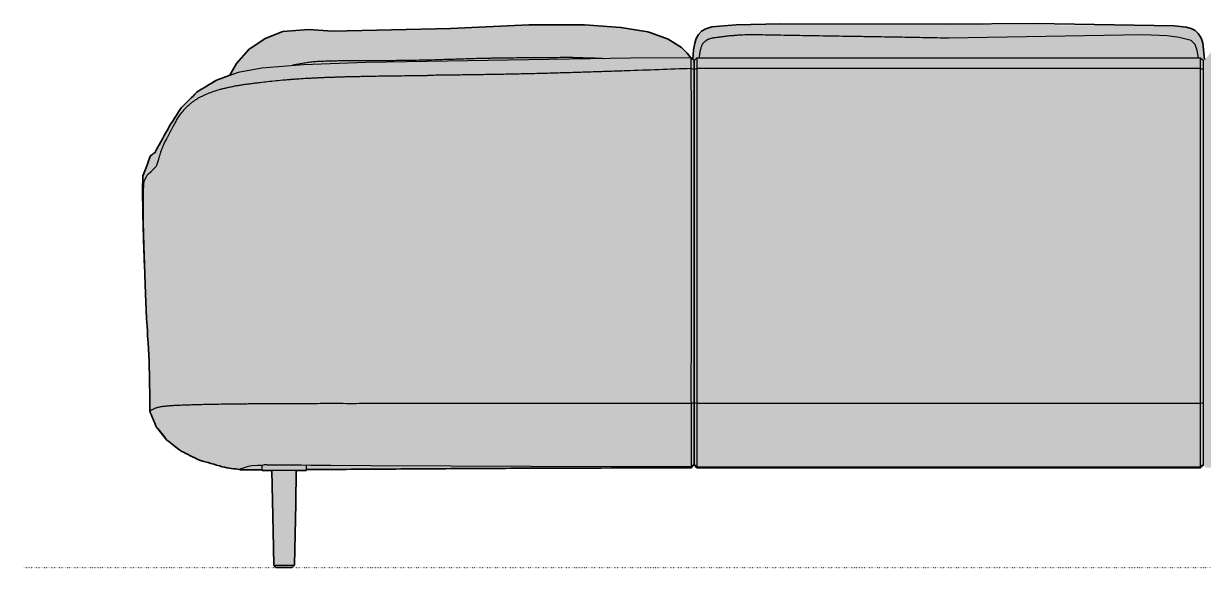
# Model space of a CAD drawing. Header units: millimetres. Extents: x 0 to 5386, y -1444 to 780.
# Drawn here: x 0 to 1692, y -1408 to -629 of the extents above; entities that cross this region are included whole.
import ezdxf

# ---------------------------------------------------------------- set-up
doc = ezdxf.new("R2010")
doc.units = ezdxf.units.MM
doc.linetypes.add('Dots', pattern=[1, 0, -1])
doc.layers.add('Blocks', color=7, linetype='Continuous')
doc.layers.add('Blocks$Fill', color=7, linetype='Continuous', true_color=0xffffff)
for name, color, linetype, lineweight, true_color in [('Blocks$Inner', 7, 'Continuous', 25, 0x007f00), ('Blocks$Outline', 7, 'Continuous', 35, 0xff3f3f), ('Groud', 7, 'Dots', 25, 0x243775)]:
    doc.layers.add(name, color=color, linetype=linetype, lineweight=lineweight, true_color=true_color)

# ---------------------------------------------------------------- blocks, each defined once
blk = doc.blocks.new('Lune Sofa Back')
at = {"layer": 'Blocks$Fill', "extrusion": (0, 0, -1)}
blk.add_hatch(color=256, dxfattribs=at).paths.add_polyline_path([(295.6, 705.1), (282, 700.9), (254.3, 685.5), (232.1, 666.2), (216.7, 645.3), (200, 616.1), (188.9, 595.6), (184.2, 591.7), (172, 570.4), (171.1, 566.4), (170.9, 556.1), (170.7, 529.4), (171.8, 477), (173.1, 449.2), (177.1, 346.1), (179.3, 316.1), (180.9, 266.8), (181.1, 224.3), (181, 224.3), (181, 224.3), (181, 224.3), (181, 224.3), (181, 224.3), (181, 224.3), (181, 224.3), (180.9, 224.3), (180.9, 224.3), (180.9, 224.2), (180.9, 224.2), (180.9, 224.2), (180.9, 224.2), (180.9, 224.2), (180.9, 224.2), (180.9, 224.2), (180.9, 224.2), (180.9, 224.2), (180.9, 224.2), (180.9, 224.2), (180.9, 224.2), (180.9, 224.2), (180.9, 224.2), (180.9, 224.2), (180.9, 224.2), (180.9, 224.2), (180.9, 224.2), (180.9, 224.2), (180.9, 224.2), (180.9, 224.2), (180.9, 224.2), (180.9, 224.2), (180.9, 224.2), (180.9, 224.2), (180.9, 224.2), (180.9, 224.2), (180.9, 224.2), (180.9, 224.1), (180.9, 224.1), (180.9, 224.1), (180.9, 224.1), (180.9, 224.1), (180.9, 224.1), (180.9, 224.1), (180.9, 224.1), (180.9, 224.1), (180.9, 224.1), (180.9, 224.1), (180.9, 224.1), (180.9, 224.1), (180.9, 224.1), (180.9, 224.1), (180.9, 224.1), (180.9, 224.1), (180.9, 224.1), (180.9, 224.1), (180.9, 224.1), (180.9, 224.1), (180.9, 224.1), (180.9, 224.1), (180.9, 224.1), (180.9, 224.1), (180.9, 224.1), (180.9, 224.1), (180.9, 224.1), (180.9, 224.1), (180.9, 224.1), (180.9, 224.1), (180.9, 224.1), (180.9, 224.1), (180.9, 224.1), (180.9, 224.1), (180.9, 224.1), (180.9, 224.1), (180.9, 224.1), (180.9, 224), (180.9, 224), (180.9, 224), (180.9, 224), (180.9, 224), (180.9, 224), (180.9, 224), (180.9, 224), (180.9, 224), (181, 224), (181, 224), (181, 224), (181.4, 222.4), (191.2, 200.3), (208, 180.1), (233.3, 162.4), (268.2, 148.4), (288.4, 143.5), (299.3, 141.6), (309.4, 140.3), (311.1, 140.1), (315.8, 139.8), (324.5, 139.7), (342, 139.7), (342, 139), (356.1, 139), (358.9, 3.1), (361.9, 0), (361.9, 0), (384.5, 0), (384.5, 0), (384.5, 0), (384.5, 0), (384.5, 0), (385.3, 0), (385.3, 0), (385.3, 0), (385.3, 0), (388.3, 3.1), (391.1, 139), (405.2, 139), (405.2, 140.2), (957.6, 142.9), (957.6, 142.9), (961.1, 146.4), (962.1, 146.4), (965.6, 142.9), (1688, 142.9), (1691.5, 146.4), (1692.4, 146.4), (1695.9, 142.9), (1925.8, 142.2), (2248.3, 140.2), (2248.3, 139), (2262.4, 139), (2265.2, 3.1), (2268.2, 0), (2290.8, 0), (2291.5, 0), (2291.6, 0), (2291.6, 0), (2291.6, 0), (2291.6, 0), (2291.6, 0), (2291.6, 0), (2291.6, 0), (2291.6, 0), (2294.6, 3.1), (2297.4, 139), (2311.5, 139), (2311.5, 139.7), (2337.8, 139.8), (2342.5, 140.1), (2343.9, 140.4), (2355.4, 141.8), (2368.5, 144.2), (2401.2, 153.7), (2427.6, 166.6), (2447.9, 182.4), (2462.9, 201.3), (2472.5, 224), (2472.6, 224), (2472.6, 224), (2472.6, 224), (2472.6, 224), (2472.6, 224), (2472.6, 224), (2472.6, 224), (2472.6, 224), (2472.6, 224), (2472.6, 224), (2472.6, 224), (2472.6, 224), (2472.6, 224), (2472.7, 224.1), (2472.7, 224.1), (2472.7, 224.1), (2472.7, 224.1), (2472.7, 224.1), (2472.7, 224.1), (2472.7, 224.1), (2472.7, 224.1), (2472.7, 224.1), (2472.7, 224.1), (2472.7, 224.1), (2472.7, 224.1), (2472.7, 224.1), (2472.7, 224.1), (2472.7, 224.1), (2472.7, 224.1), (2472.7, 224.1), (2472.7, 224.1), (2472.7, 224.1), (2472.7, 224.1), (2472.7, 224.1), (2472.7, 224.1), (2472.7, 224.1), (2472.7, 224.1), (2472.7, 224.1), (2472.7, 224.1), (2472.7, 224.1), (2472.7, 224.1), (2472.7, 224.1), (2472.7, 224.1), (2472.7, 224.1), (2472.7, 224.1), (2472.7, 224.1), (2472.7, 224.1), (2472.7, 224.1), (2472.7, 224.1), (2472.7, 224.1), (2472.7, 224.2), (2472.7, 224.2), (2472.7, 224.2), (2472.7, 224.2), (2472.7, 224.2), (2472.7, 224.2), (2472.7, 224.2), (2472.7, 224.2), (2472.7, 224.2), (2472.7, 224.2), (2472.7, 224.2), (2472.7, 224.2), (2472.7, 224.2), (2472.7, 224.2), (2472.7, 224.2), (2472.7, 224.2), (2472.7, 224.2), (2472.7, 224.2), (2472.7, 224.2), (2472.7, 224.2), (2472.7, 224.2), (2472.6, 224.2), (2472.6, 224.2), (2472.6, 224.2), (2472.6, 224.2), (2472.6, 224.2), (2472.6, 224.2), (2472.6, 224.2), (2472.6, 224.3), (2472.6, 224.3), (2472.6, 224.3), (2472.6, 224.3), (2472.6, 224.3), (2472.5, 224.3), (2472.5, 224.3), (2472.5, 224.3), (2472.5, 224.3), (2472.4, 243), (2473.3, 295.2), (2474.7, 322.5), (2477.1, 357), (2479.8, 425.2), (2482.8, 530.1), (2482.9, 543.4), (2482.6, 555.4), (2482.5, 561.3), (2471.4, 590.1), (2465, 595), (2464.1, 596.7), (2443.1, 634.8), (2427.4, 659), (2404.9, 681.4), (2378, 697.9), (2357.5, 705.5), (2348.2, 722.4), (2330.4, 742.4), (2306.9, 758.4), (2281.5, 768.1), (2244.3, 771.3), (2210.4, 768.6), (2041.4, 772.5), (1928.9, 777.9), (1848.9, 777.7), (1796.9, 774.2), (1758.3, 767.6), (1754.2, 766.5), (1729.2, 757.5), (1710, 745.3), (1701.8, 737.4), (1696.5, 730.5), (1695.9, 730.5), (1693.6, 728.1), (1692.6, 742.2), (1691.1, 751.5), (1688.9, 758.4), (1685.8, 764), (1681.4, 768.6), (1675.3, 772.2), (1666.7, 774.8), (1655.6, 776), (1631.8, 778), (1568, 779.1), (1003.5, 776.6), (986.2, 774.7), (979.2, 772.6), (973.5, 769.6), (968.9, 765.4), (965.2, 759.7), (963.8, 756.1), (962.5, 751.6), (959.9, 728.2), (957.6, 730.5), (957.2, 730.5), (950.8, 738.4), (942.5, 746.2), (932.5, 753.2), (895.2, 767.6), (869.8, 772.5), (589.9, 770.9), (516.3, 766.8), (438, 769.1), (404.6, 771.5), (377.4, 769.3), (350.2, 760.2), (327.5, 746), (308.1, 726.2)], flags=0)
at = {"layer": 'Blocks$Inner'}
for p, q in [((-973.3, 749.5), (-979.2, 755.5)), ((-970.4, 740.9), (-973.3, 749.5)), ((-1692.4, 727), (-1695.9, 730.5)), ((-968.7, 730.5), (-970.4, 740.9))]:
    blk.add_line(p, q, dxfattribs=at)
for points in [[(-959.9, 728.2), (-962.5, 751.6), (-963.8, 756.1), (-965.2, 759.7), (-968.9, 765.4), (-973.5, 769.6), (-979.2, 772.6), (-986.2, 774.7), (-1003.5, 776.6), (-1203.8, 779.5), (-1326.7, 779), (-1568, 779.1), (-1631.8, 778), (-1655.6, 776), (-1666.7, 774.8), (-1675.3, 772.2), (-1681.4, 768.6), (-1685.8, 764), (-1688.9, 758.4), (-1691.1, 751.5), (-1692.6, 742.2), (-1693.6, 728.1)], [(-1696.5, 730.5), (-1701.8, 737.4), (-1710, 745.3), (-1729.2, 757.5), (-1754.2, 766.5), (-1758.3, 767.6), (-1796.9, 774.2), (-1848.9, 777.7), (-1928.9, 777.9), (-2041.4, 772.5), (-2210.4, 768.6), (-2244.3, 771.3), (-2281.5, 768.1), (-2306.9, 758.4), (-2330.4, 742.4), (-2348.2, 722.4), (-2357.5, 705.5)], [(-979.2, 755.5), (-996.2, 759.7), (-1013.5, 761.9), (-1048.2, 763.3), (-1187.5, 761.1), (-1326.8, 758.6)], [(-1695.9, 730.5), (-1782.8, 729.8), (-2162.9, 724), (-2252.1, 720.7), (-2311.8, 715.7), (-2346, 709.7), (-2378, 697.9), (-2404.9, 681.4), (-2427.4, 659), (-2443.1, 634.8), (-2461.4, 601.8), (-2464.1, 596.7), (-2465, 595), (-2471.4, 590.1), (-2482.5, 561.3), (-2482.6, 555.4), (-2482.9, 543.4), (-2482.8, 530.1), (-2482.6, 515.2), (-2482.2, 495.6), (-2481.3, 461.2), (-2479.6, 420.9)], [(-1691.5, 727), (-1688, 730.5), (-965.6, 730.5), (-962.1, 727), (-962.1, 713.7)], [(-1692.4, 713.7), (-1694.2, 714.4), (-1696, 715.2)], [(-962.1, 713.7), (-963.8, 714.4), (-965.6, 715.2), (-1688, 715.2), (-1689.7, 714.4), (-1691.5, 713.7)], [(-2472.4, 243), (-2473.3, 295.2), (-2474.7, 322.5), (-2475.1, 326.2), (-2475.6, 333.1), (-2476, 339.3), (-2476.4, 345.3), (-2477.1, 357), (-2477.7, 368.7), (-2478.7, 392.4), (-2479.6, 419.8), (-2480.3, 443.6), (-2480.5, 450.2)], [(-2343.9, 140.4), (-2355.4, 141.8), (-2368.5, 144.2), (-2401.2, 153.7), (-2427.6, 166.6), (-2447.9, 182.4), (-2462.9, 201.3), (-2472.5, 224)], [(-962.1, 235.7), (-963.8, 235.3), (-965.6, 234.9), (-1688, 234.9), (-1689.7, 235.3), (-1691.5, 235.7)], [(-2312.1, 146.3), (-2318.2, 146.1), (-2326.4, 145.4), (-2331.5, 144.6), (-2337, 143), (-2341.8, 141.2), (-2343.9, 140.4), (-2342.5, 140.1), (-2337.8, 139.8), (-2329, 139.7), (-2315.3, 139.7), (-2311.5, 139.7)], [(-2248.3, 146.4), (-2248.3, 139), (-2311.5, 139), (-2311.5, 146.7), (-2311.4, 146.8), (-2308.8, 146.9)], [(-2280.2, 146.6), (-2289.6, 146.6), (-2298.2, 146.6)], [(-2297.4, 139), (-2295.5, 51.8), (-2294.6, 3.1)], [(-1695.9, 144.2), (-1925.9, 144.7), (-2155.6, 145.7), (-2213.1, 146.1), (-2241.7, 146.3), (-2255.6, 146.4), (-2268.8, 146.5), (-2280.2, 146.6)], [(-2268.2, 0), (-2265.2, 3.1), (-2263.2, 91.6), (-2262.4, 139)], [(-1695.9, 142.9), (-1925.8, 142.2), (-2040.7, 141.6), (-2098.1, 141.2), (-2155.4, 140.8), (-2212.2, 140.4), (-2248.3, 140.2)], [(-1692.4, 146.4), (-1691.5, 146.4)], [(-1688, 142.9), (-1691.5, 146.4), (-1691.5, 147.7), (-1689.7, 146), (-1688, 144.2), (-965.6, 144.2), (-963.8, 146), (-962.1, 147.7), (-962.1, 146.4), (-965.6, 142.9)], [(-1688, 144.2), (-1688, 142.9), (-965.6, 142.9), (-965.6, 144.2)], [(-961.1, 146.4), (-962.1, 146.4)], [(-2291.6, 0), (-2294.6, 3.1), (-2293.9, 3.1), (-2291.5, 3.1), (-2287.6, 3.1), (-2282.9, 3.1), (-2277.8, 3.1), (-2272.9, 3.1), (-2268.9, 3.1), (-2266.2, 3.1), (-2265.2, 3.1)]]:
    blk.add_lwpolyline(points, dxfattribs=at)
for points, knots in [([(-1326.8, 758.6), (-1337.9, 758.9), (-1360.1, 759.3), (-1388.1, 759.8), (-1410.5, 760.2), (-1427.4, 760.5), (-1441.6, 760.7), (-1452.9, 760.9), (-1461.4, 761), (-1470, 761.1), (-1482.1, 761.3), (-1497.8, 761.6), (-1517.2, 761.9), (-1536.4, 762.3), (-1554.8, 762.6), (-1571.8, 762.9), (-1587, 763.2), (-1599.6, 763.3), (-1609.2, 763.3), (-1619, 763.3), (-1625.2, 763.1), (-1629.4, 762.8), (-1632.1, 762.6), (-1634.3, 762.4), (-1636.3, 762.2), (-1638, 762.1), (-1639.8, 762), (-1641.9, 761.8), (-1644.3, 761.6), (-1646.7, 761.3), (-1648.9, 761), (-1650.8, 760.7), (-1652.6, 760.4), (-1654.2, 760.1), (-1655.9, 759.9), (-1657.5, 759.7), (-1659.3, 759.5), (-1661.1, 759.4), (-1662.7, 759.2), (-1663.8, 759.1), (-1664.4, 758.9), (-1665.1, 758.8), (-1666, 758.6), (-1667.5, 758.3), (-1669.2, 757.8), (-1670.9, 757.2), (-1672.1, 756.7), (-1673.1, 756.2), (-1674, 755.7), (-1675.1, 754.9), (-1676.6, 753.8), (-1677.8, 752.7), (-1678.8, 751.7), (-1679.4, 750.9), (-1679.9, 750.1), (-1680.6, 749.2), (-1681.2, 747.9), (-1681.8, 746.4), (-1682.2, 744.9), (-1682.5, 743.7), (-1682.9, 742.3), (-1683.3, 740.4), (-1683.8, 737.9), (-1684.3, 734.8), (-1684.6, 732.3), (-1684.7, 731.2), (-1684.7, 730.8), (-1684.7, 730.7), (-1684.7, 730.6), (-1684.7, 730.5)], [348.2828533, 348.2828533, 348.2828533, 348.2828533, 348.291474, 348.3000947, 348.304405, 348.3087154, 348.3130257, 348.3151809, 348.3173361, 348.3194912, 348.3216464, 348.3259568, 348.3302671, 348.3345774, 348.3388878, 348.3431981, 348.3475085, 348.3518188, 348.3561292, 348.3604395, 348.3690602, 348.3733706, 348.3776809, 348.3819912, 348.3841464, 348.3863016, 348.3884568, 348.3906119, 348.3949223, 348.3992326, 348.403543, 348.4078533, 348.4121637, 348.416474, 348.4207843, 348.4250947, 348.429405, 348.4380257, 348.4466464, 348.4509568, 348.4531119, 348.4552671, 348.4595774, 348.4638878, 348.4725085, 348.4811292, 348.4854395, 348.4897499, 348.4940602, 348.4983706, 348.5069912, 348.5156119, 348.5199223, 348.5242326, 348.528543, 348.5328533, 348.541474, 348.5500947, 348.554405, 348.5587154, 348.5630257, 348.5673361, 348.5759568, 348.5845774, 348.5888878, 348.5908379, 348.5908379, 348.5908379, 348.591402, 348.591402, 348.591402, 348.591402]), ([(-1821.7, 729.3), (-1823, 729.3), (-1825.5, 729.5), (-1829.6, 729.7), (-1835.4, 729.9), (-1841.4, 730), (-1847.3, 730.2), (-1851.6, 730.3), (-1855, 730.4), (-1857.6, 730.4), (-1859.5, 730.5), (-1861.2, 730.5), (-1863, 730.6), (-1864.6, 730.7), (-1866, 730.8), (-1868, 730.9), (-1871.7, 730.9), (-1882.1, 730.8), (-1902.6, 730.6), (-1924.6, 730.4), (-1943.2, 730.3), (-1957.3, 730.2), (-1968.5, 730), (-1977.1, 729.9), (-1983.1, 729.8), (-1989, 729.7), (-1997, 729.5), (-2007, 729.3), (-2018.9, 728.9), (-2034.6, 728.4), (-2053.4, 727.8), (-2073.6, 727.2), (-2090.7, 726.9), (-2105.5, 726.6), (-2119, 726.5), (-2132.2, 726.3), (-2145.8, 726.3), (-2158.8, 726.2), (-2168.9, 726.2), (-2176.2, 726.2), (-2181.2, 726.2), (-2185.7, 726.1), (-2190.9, 726.1), (-2196.4, 726.1), (-2201.4, 726), (-2205.7, 725.9), (-2209.2, 725.8), (-2213, 725.7), (-2218.1, 725.6), (-2224.7, 725.4), (-2231.2, 725.1), (-2236.4, 724.8), (-2240.1, 724.4), (-2243.8, 723.9), (-2249, 723.2), (-2255.4, 722.1), (-2261.9, 720.9), (-2265.6, 720.1), (-2267, 719.8), (-2268, 719.6), (-2268.9, 719.4), (-2269.7, 719.2)], [0.1448162, 0.1448162, 0.1448162, 0.1448162, 0.1538462, 0.1634615, 0.1730769, 0.1923077, 0.2019231, 0.2115385, 0.2211538, 0.2259615, 0.2307692, 0.2355769, 0.2403846, 0.25, 0.2596154, 0.2692308, 0.2884615, 0.3076923, 0.3269231, 0.3461538, 0.3557692, 0.3653846, 0.375, 0.3798077, 0.3846154, 0.3894231, 0.3942308, 0.4038462, 0.4134615, 0.4230769, 0.4423077, 0.4615385, 0.4807692, 0.5, 0.5192308, 0.5384615, 0.5576923, 0.5769231, 0.5961538, 0.6057692, 0.6153846, 0.625, 0.6346154, 0.6538462, 0.6730769, 0.6826923, 0.6923077, 0.7019231, 0.7115385, 0.7307692, 0.75, 0.7596154, 0.7692308, 0.7788462, 0.7884615, 0.8076923, 0.8269231, 0.841109, 0.841109, 0.841109, 0.8509502, 0.8509502, 0.8509502, 0.8509502]), ([(-1696, 728.5), (-1696, 729.3), (-1696, 730.2), (-1695.9, 730.5), (-1695.9, 730.5)], [0.3333333, 0.3333333, 0.3333333, 0.3333333, 0.4444444, 0.5181508, 0.5181508, 0.5181508, 0.5181508]), ([(-1688, 730.5), (-1688, 730.5), (-1688, 730.2), (-1688, 728.7), (-1688, 725.6), (-1688, 721.1), (-1688, 717.2), (-1688, 715.2)], [0.4818756, 0.4818756, 0.4818756, 0.4818756, 0.5555556, 0.6666667, 0.7777778, 0.8888889, 1, 1, 1, 1]), ([(-965.6, 715.2), (-965.6, 717.2), (-965.6, 721.1), (-965.6, 725.6), (-965.6, 728.7), (-965.6, 730.2), (-965.6, 730.5), (-965.6, 730.5)], [729.3643485, 729.3643485, 729.3643485, 729.3643485, 729.4754596, 729.5865707, 729.6976819, 729.808793, 729.8824729, 729.8824729, 729.8824729, 729.8824729]), ([(-1696, 715.2), (-1711.5, 714.6), (-1742.6, 713.4), (-1781.7, 712.1), (-1813, 711), (-1836.6, 710.3), (-1856.2, 709.6), (-1872, 709.1), (-1883.8, 708.8), (-1895.7, 708.4), (-1912.2, 708), (-1933.3, 707.5), (-1959.1, 706.9), (-1984.7, 706.5), (-2009.7, 706.1), (-2033.4, 705.8), (-2051.7, 705.6), (-2065.1, 705.4), (-2071.4, 705.3), (-2074.5, 705.3)], [2, 2, 2, 2, 2.00806452, 2.01612903, 2.02016129, 2.02419355, 2.02822581, 2.03024194, 2.03225806, 2.03427419, 2.03629032, 2.04032258, 2.04435484, 2.0483871, 2.05241935, 2.05645161, 2.06048387, 2.0625, 2.06451443, 2.06451443, 2.06451443, 2.06451443]), ([(-1692.4, 726.8), (-1692.4, 727.1), (-1692.4, 727), (-1692.4, 726), (-1692.4, 725.2), (-1692.4, 724.5), (-1692.4, 723.6), (-1692.4, 722.4), (-1692.4, 720.6), (-1692.4, 717.9), (-1692.4, 715.5), (-1692.4, 713.7)], [0.4285714, 0.4285714, 0.4285714, 0.4285714, 0.5714286, 0.625, 0.6785714, 0.7053571, 0.7321429, 0.7857143, 0.8392857, 0.8928571, 1, 1, 1, 1]), ([(-1692.4, 713.7), (-1692.4, 698.7), (-1692.4, 675.9), (-1692.4, 644.6), (-1692.4, 624.8), (-1692.4, 608.9), (-1692.4, 596.9), (-1692.4, 584.8), (-1692.4, 572.8), (-1692.4, 560.7), (-1692.4, 544.6), (-1692.4, 524.5), (-1692.4, 500.3), (-1692.4, 468), (-1692.4, 435.7), (-1692.4, 403.4), (-1692.4, 379.3), (-1692.4, 359.2), (-1692.4, 343.2), (-1692.4, 331.2), (-1692.4, 319.2), (-1692.4, 303.3), (-1692.4, 283.4), (-1692.4, 259.5), (-1692.4, 243.6), (-1692.4, 235.7)], [1, 1, 1, 1, 1.1, 1.15, 1.2, 1.225, 1.25, 1.275, 1.3, 1.325, 1.35, 1.4, 1.45, 1.5, 1.6, 1.65, 1.7, 1.75, 1.775, 1.8, 1.825, 1.85, 1.9, 1.95, 1.9999999, 1.9999999, 1.9999999, 1.9999999]), ([(-1691.5, 713.7), (-1691.5, 714.7), (-1691.5, 716.6), (-1691.5, 718.7), (-1691.5, 720.3), (-1691.5, 721.7), (-1691.5, 723), (-1691.5, 724.1), (-1691.5, 724.8), (-1691.5, 725.4), (-1691.5, 726.4), (-1691.5, 727), (-1691.5, 727), (-1691.5, 726.9), (-1691.5, 726.9), (-1691.5, 726.8)], [664.225903, 664.225903, 664.225903, 664.225903, 667.473334, 670.875139, 672.579089, 674.28304, 677.690942, 679.437429, 681.183915, 682.930402, 684.676889, 691.663956, 693.406981, 695.150006, 695.546538, 695.546538, 695.546538, 695.546538]), ([(-1691.5, 235.7), (-1691.5, 237.7), (-1691.5, 243.6), (-1691.5, 254.6), (-1691.5, 269.9), (-1691.5, 286.6), (-1691.5, 307.7), (-1691.5, 332), (-1691.5, 360.5), (-1691.5, 389.1), (-1691.5, 417.8), (-1691.5, 446.6), (-1691.5, 474.2), (-1691.5, 501.7), (-1691.5, 522), (-1691.5, 536.2), (-1691.5, 544.3), (-1691.5, 553.5), (-1691.5, 568.3), (-1691.5, 587.6), (-1691.5, 607.1), (-1691.5, 622.3), (-1691.5, 633.5), (-1691.5, 648.6), (-1691.5, 663.6), (-1691.5, 678.3), (-1691.5, 693.9), (-1691.5, 705.6), (-1691.5, 713.7)], [179.671986, 179.671986, 179.671986, 179.671986, 185.868741, 197.784802, 213.054624, 232.505225, 248.592338, 277.395025, 306.162632, 334.903514, 363.670979, 392.446702, 421.105553, 446.555514, 474.97672, 482.081131, 489.185542, 499.514654, 509.843766, 533.721961, 557.600155, 568.860072, 580.119988, 591.784576, 615.117939, 626.579702, 638.041465, 664.225903, 664.225903, 664.225903, 664.225903]), ([(-1688, 715.2), (-1688, 708.3), (-1688, 694.5), (-1688, 673.5), (-1688, 652.2), (-1688, 623.4), (-1688, 586.8), (-1688, 542.8), (-1688, 498.6), (-1688, 454.3), (-1688, 410.1), (-1688, 365.9), (-1688, 322), (-1688, 278.5), (-1688, 249.4), (-1688, 234.9)], [1, 1, 1, 1, 1.045455, 1.090909, 1.136364, 1.181818, 1.272727, 1.363636, 1.454545, 1.545455, 1.636364, 1.727273, 1.818182, 1.909091, 2, 2, 2, 2]), ([(-965.6, 234.9), (-965.6, 249.4), (-965.6, 278.5), (-965.6, 322), (-965.6, 365.9), (-965.6, 410.1), (-965.6, 454.3), (-965.6, 498.6), (-965.6, 542.8), (-965.6, 586.8), (-965.6, 623.4), (-965.6, 652.2), (-965.6, 673.5), (-965.6, 694.5), (-965.6, 708.3), (-965.6, 715.2)], [728.364349, 728.364349, 728.364349, 728.364349, 728.455258, 728.546167, 728.637076, 728.727985, 728.818894, 728.909803, 729.000712, 729.091621, 729.18253, 729.227985, 729.273439, 729.318894, 729.364349, 729.364349, 729.364349, 729.364349]), ([(-962.1, 713.7), (-962.1, 705.6), (-962.1, 693.9), (-962.1, 678.3), (-962.1, 663.6), (-962.1, 648.6), (-962.1, 633.5), (-962.1, 622.3), (-962.1, 607.1), (-962.1, 587.6), (-962.1, 568.3), (-962.1, 553.5), (-962.1, 544.3), (-962.1, 536.2), (-962.1, 522), (-962.1, 501.7), (-962.1, 474.2), (-962.1, 446.6), (-962.1, 417.8), (-962.1, 389.1), (-962.1, 360.5), (-962.1, 332), (-962.1, 307.7), (-962.1, 286.6), (-962.1, 269.9), (-962.1, 254.6), (-962.1, 243.6), (-962.1, 237.7), (-962.1, 235.7)], [745.526291, 745.526291, 745.526291, 745.526291, 771.710729, 783.172492, 794.634254, 817.967618, 829.632205, 840.892122, 852.152038, 876.030233, 899.908428, 910.23754, 920.566652, 927.671063, 934.775474, 963.19668, 988.646641, 1017.305491, 1046.081214, 1074.84868, 1103.589561, 1132.357169, 1161.159856, 1177.246968, 1196.69757, 1211.967392, 1223.883453, 1230.080207, 1230.080207, 1230.080207, 1230.080207]), ([(-2480.5, 449.8), (-2480.5, 451.4), (-2480.6, 454.4), (-2480.7, 458.1), (-2480.8, 461.3), (-2480.9, 464.1), (-2481, 466.7), (-2481, 469.2), (-2481.1, 471.8), (-2481.1, 474.5), (-2481.2, 477.4), (-2481.3, 481), (-2481.4, 485.5), (-2481.4, 490.6), (-2481.5, 495.8), (-2481.6, 501), (-2481.6, 507.7), (-2481.7, 515.8), (-2481.7, 523.2), (-2481.6, 528.7), (-2481.6, 532.6), (-2481.5, 536.4), (-2481.4, 540), (-2481.4, 542.7), (-2481.3, 544.5), (-2481.3, 545.5), (-2481.2, 546.2), (-2481.2, 546.7), (-2481.2, 547.2), (-2481.1, 547.7), (-2481.1, 548.1), (-2481.1, 548.7), (-2481, 549.4), (-2480.9, 550.4), (-2480.8, 551.7), (-2480.6, 553), (-2480.3, 554.4), (-2479.9, 555.4), (-2479.4, 556.1), (-2479.1, 556.6), (-2478.7, 557.2), (-2478.4, 557.8), (-2478.2, 558.3), (-2478, 558.8), (-2477.6, 559.6), (-2477.1, 560.6), (-2476.5, 561.8), (-2475.8, 562.9), (-2475, 563.7), (-2474.1, 564.3), (-2473.4, 564.9), (-2472.8, 565.3), (-2472.4, 565.7), (-2472, 566), (-2471.5, 566.5), (-2470.8, 567.2), (-2469.9, 568.1), (-2468.8, 569.3), (-2467.7, 570.5), (-2466.6, 571.6), (-2465.8, 572.4), (-2465.1, 573.1), (-2464.2, 574.1), (-2463.5, 575.1), (-2462.9, 576.2), (-2462.4, 577.2), (-2462, 578), (-2461.7, 578.7), (-2461.5, 579.4), (-2461.3, 580), (-2461, 580.8), (-2460.7, 581.8), (-2460.4, 582.9), (-2459.9, 584.3), (-2459.5, 585.9), (-2458.9, 587.8), (-2458.4, 589.6), (-2457.9, 591.6), (-2457, 594.4), (-2455.8, 598.2), (-2454.3, 602.1), (-2452.9, 605.3), (-2451.7, 607.7), (-2450.4, 610.4), (-2448.8, 613.3), (-2447.1, 616.6), (-2444.6, 621.3), (-2442, 626.3), (-2439.5, 631.3), (-2437.6, 634.7), (-2435.8, 637.9), (-2433.4, 642.1), (-2430.3, 647), (-2427.2, 651.3), (-2424.8, 654.3), (-2423, 656.4), (-2421.4, 658.2), (-2419.5, 660.2), (-2417.3, 662.3), (-2415.3, 664), (-2413.5, 665.5), (-2412.1, 666.7), (-2410.4, 667.9), (-2408.2, 669.5), (-2405.3, 671.4), (-2401.5, 673.6), (-2396.4, 676.3), (-2389.6, 679.4), (-2380.8, 682.6), (-2373.1, 685), (-2366.6, 686.7), (-2361.7, 687.8), (-2356.9, 688.9), (-2352.1, 689.9), (-2347.9, 690.7), (-2344.4, 691.3), (-2341.6, 691.7), (-2338.8, 692.2), (-2335.3, 692.7), (-2330.8, 693.3), (-2324.6, 694), (-2317, 695), (-2306.7, 696.2), (-2294.7, 697.5), (-2284, 698.6), (-2275.7, 699.3), (-2269.7, 699.8), (-2264, 700.2), (-2256.3, 700.7), (-2248.8, 701.2), (-2241.2, 701.6), (-2235.5, 701.9), (-2230.6, 702.1), (-2226.7, 702.3), (-2223.7, 702.4), (-2220.8, 702.6), (-2217.1, 702.7), (-2212.7, 702.9), (-2207.6, 703), (-2202.4, 703.2), (-2196.7, 703.4), (-2190.4, 703.6), (-2184.3, 703.7), (-2178.8, 703.8), (-2174.3, 703.9), (-2169.6, 704), (-2163.2, 704.2), (-2155.1, 704.3), (-2144.7, 704.5), (-2129.6, 704.7), (-2112.4, 704.9), (-2094.5, 705.1), (-2083.4, 705.2), (-2077.5, 705.3), (-2074.5, 705.3)], [0.1612903, 0.1612903, 0.1612903, 0.1612903, 0.1653226, 0.1693548, 0.1733871, 0.1774194, 0.1814516, 0.1854839, 0.1895161, 0.1935484, 0.1975806, 0.2016129, 0.2096774, 0.2177419, 0.2258065, 0.233871, 0.2419355, 0.2580645, 0.2741935, 0.2822581, 0.2903226, 0.2983871, 0.3064516, 0.3145161, 0.3185484, 0.3225806, 0.3245968, 0.3266129, 0.3306452, 0.3346774, 0.3387097, 0.3427419, 0.3467742, 0.3508065, 0.3548387, 0.358871, 0.3629032, 0.3709677, 0.375, 0.3790323, 0.3830645, 0.3850806, 0.3870968, 0.3891129, 0.391129, 0.3951613, 0.3991935, 0.4032258, 0.4072581, 0.4112903, 0.4153226, 0.4173387, 0.4193548, 0.421371, 0.4233871, 0.4274194, 0.4314516, 0.4354839, 0.4435484, 0.4475806, 0.4516129, 0.4556452, 0.4596774, 0.4677419, 0.4717742, 0.4758065, 0.4798387, 0.4818548, 0.483871, 0.4858871, 0.4879032, 0.4919355, 0.4959677, 0.5, 0.5080645, 0.5120968, 0.516129, 0.5201613, 0.5241935, 0.5322581, 0.5403226, 0.5443548, 0.5483871, 0.5524194, 0.5564516, 0.5604839, 0.5645161, 0.5725806, 0.5766129, 0.5806452, 0.5846774, 0.5887097, 0.5967742, 0.6048387, 0.608871, 0.6129032, 0.6169355, 0.6209677, 0.6290323, 0.6370968, 0.641129, 0.6451613, 0.6491935, 0.6532258, 0.6612903, 0.6693548, 0.6774194, 0.6935484, 0.7096774, 0.7258065, 0.733871, 0.7419355, 0.75, 0.7580645, 0.766129, 0.7701613, 0.7741935, 0.7782258, 0.7822581, 0.7903226, 0.7983871, 0.8064516, 0.8145161, 0.8225806, 0.8306452, 0.8346774, 0.8387097, 0.8427419, 0.8467742, 0.8548387, 0.858871, 0.8629032, 0.8669355, 0.8689516, 0.8709677, 0.8729839, 0.875, 0.8790323, 0.8830645, 0.8870968, 0.891129, 0.8951613, 0.8991935, 0.9012097, 0.9032258, 0.9052419, 0.9072581, 0.9112903, 0.9153226, 0.9193548, 0.9274194, 0.9314516, 0.9334677, 0.9354839, 0.9354839, 0.9354839, 0.9354839]), ([(-1695.9, 234.9), (-1696, 248.2), (-1695.9, 274.7), (-1695.9, 314.8), (-1695.9, 354.9), (-1695.9, 395.3), (-1695.9, 435.8), (-1695.9, 476.4), (-1695.9, 516.8), (-1695.9, 557.3), (-1695.9, 584.3), (-1695.9, 597.6)], [0.9992238, 0.9992238, 0.9992238, 0.9992238, 1.0825571, 1.1658904, 1.2492238, 1.3325571, 1.4158904, 1.4992238, 1.5825571, 1.6658904, 1.7491936, 1.7491936, 1.7491936, 1.7491936]), ([(-2472.5, 224.3), (-2472.5, 225.7), (-2472.5, 228.5), (-2472.5, 233), (-2472.5, 237), (-2472.4, 240.2), (-2472.4, 243)], [1.9712977, 1.9712977, 1.9712977, 1.9712977, 1.97936222, 1.98742674, 1.99549125, 2.06793134, 2.06793134, 2.06793134, 2.06793134]), ([(-1695.9, 234.9), (-1708.3, 234.9), (-1732.9, 234.8), (-1769.9, 234.9), (-1806.9, 234.9), (-1843.9, 234.9), (-1880.9, 234.9), (-1917.8, 234.8), (-1954.8, 234.9), (-1991.8, 234.9), (-2028.8, 234.9), (-2065.8, 234.9), (-2102.8, 234.8), (-2139.8, 234.9), (-2176.8, 234.7), (-2213.7, 234.8), (-2250.5, 234.7), (-2280.7, 234.6), (-2304.2, 234.4), (-2318.4, 234.4), (-2329.4, 234.3), (-2337.5, 234.2), (-2345.4, 234.1), (-2353, 234.1), (-2360.3, 234), (-2369.8, 233.8), (-2380.9, 233.7), (-2392.8, 233.4), (-2403.5, 233.1), (-2412.8, 232.9), (-2421, 232.6), (-2428.1, 232.3), (-2434.1, 232.1), (-2438.4, 231.9), (-2441.5, 231.7), (-2443.6, 231.5), (-2445.5, 231.4), (-2447.2, 231.2), (-2448.8, 231.1), (-2450.3, 230.9), (-2451.7, 230.8), (-2453.4, 230.6), (-2455.2, 230.4), (-2457.1, 230), (-2459.3, 229.6), (-2461.5, 229.2), (-2463.5, 228.5), (-2465.1, 227.9), (-2466.5, 227.3), (-2467.7, 226.8), (-2469, 226.1), (-2470.4, 225.5), (-2471.3, 225.1), (-2472.5, 224.3)], [0.9998698, 0.9998698, 0.9998698, 0.9998698, 1.0284406, 1.057012, 1.0855834, 1.1141548, 1.1427263, 1.1712977, 1.1998691, 1.2284406, 1.257012, 1.2855834, 1.3141548, 1.3427263, 1.3712977, 1.3998691, 1.4284406, 1.457012, 1.4712977, 1.4855834, 1.4927263, 1.4998691, 1.507012, 1.5141548, 1.5212977, 1.5284406, 1.5427263, 1.557012, 1.5712977, 1.5855834, 1.5998691, 1.6141548, 1.6284406, 1.6427263, 1.6498691, 1.657012, 1.6641548, 1.6712977, 1.6784406, 1.6855834, 1.6927263, 1.6998691, 1.7141548, 1.7284406, 1.7427263, 1.7712977, 1.7998691, 1.8284406, 1.857012, 1.8855834, 1.9141548, 1.9427263, 1.9712977, 1.9712977, 1.9712977, 1.9712977]), ([(-1692.4, 235.7), (-1693, 235.5), (-1694.2, 235.3), (-1695.3, 235), (-1695.9, 234.9)], [0, 0, 0, 0, 0.5, 0.9998698, 0.9998698, 0.9998698, 0.9998698]), ([(-1695.9, 144.2), (-1695.9, 144.7), (-1695.9, 146), (-1695.9, 149.1), (-1695.9, 153.6), (-1695.9, 159.5), (-1695.9, 167), (-1695.9, 176.4), (-1695.9, 188), (-1695.9, 201.7), (-1695.9, 217.4), (-1695.9, 228.9), (-1695.9, 234.9)], [-0.0006564, -0.0006564, -0.0006564, -0.0006564, 0.099225, 0.199225, 0.299225, 0.399225, 0.499225, 0.599225, 0.699225, 0.799225, 0.899225, 0.9992238, 0.9992238, 0.9992238, 0.9992238]), ([(-1692.4, 235.7), (-1692.4, 232), (-1692.4, 224.9), (-1692.4, 214.9), (-1692.4, 207), (-1692.4, 201), (-1692.4, 196.8), (-1692.4, 192.7), (-1692.4, 188.9), (-1692.4, 185.2), (-1692.4, 180.6), (-1692.4, 176.5), (-1692.4, 172.7), (-1692.4, 169.2), (-1692.4, 165.2), (-1692.4, 159.7), (-1692.4, 154.3), (-1692.4, 150), (-1692.4, 148.3), (-1692.4, 147.7)], [2, 2, 2, 2, 2.0625, 2.125, 2.1875, 2.21875, 2.25, 2.28125, 2.3125, 2.34375, 2.375, 2.4375, 2.46875, 2.5, 2.5625, 2.625, 2.75, 2.875, 3, 3, 3, 3]), ([(-1691.5, 147.7), (-1691.5, 148.4), (-1691.5, 150.5), (-1691.5, 155.5), (-1691.5, 161), (-1691.5, 166), (-1691.5, 171.9), (-1691.5, 178.6), (-1691.5, 186), (-1691.5, 192.5), (-1691.5, 198.2), (-1691.5, 202.7), (-1691.5, 207.4), (-1691.5, 214.2), (-1691.5, 223.6), (-1691.5, 231.6), (-1691.5, 235.7)], [0, 0, 0, 0, 26.876289, 53.752003, 67.230312, 80.708621, 94.186945, 107.66527, 119.291702, 130.918135, 136.731707, 142.545279, 148.358851, 154.172424, 167.007245, 179.671986, 179.671986, 179.671986, 179.671986]), ([(-962.1, 235.7), (-962.1, 231.6), (-962.1, 223.6), (-962.1, 214.2), (-962.1, 207.4), (-962.1, 202.7), (-962.1, 198.2), (-962.1, 192.5), (-962.1, 186), (-962.1, 178.6), (-962.1, 171.9), (-962.1, 166), (-962.1, 161), (-962.1, 155.5), (-962.1, 150.5), (-962.1, 148.4), (-962.1, 147.7)], [1230.080207, 1230.080207, 1230.080207, 1230.080207, 1242.744948, 1255.57977, 1261.393342, 1267.206914, 1273.020487, 1278.834059, 1290.460491, 1302.086924, 1315.565249, 1329.043573, 1342.521882, 1356.000191, 1382.875904, 1409.752194, 1409.752194, 1409.752194, 1409.752194]), ([(-1692.4, 147.7), (-1693, 147.1), (-1694.2, 146), (-1695.4, 144.8), (-1695.9, 144.2)], [-1, -1, -1, -1, -0.5, -0.0006564, -0.0006564, -0.0006564, -0.0006564]), ([(-1692.4, 147.7), (-1692.4, 147.7), (-1692.4, 147.6), (-1692.4, 147.4), (-1692.4, 147.3), (-1692.4, 147.1), (-1692.4, 146.8), (-1692.4, 146.5), (-1692.4, 146.4)], [3, 3, 3, 3, 3.111111, 3.222222, 3.333333, 3.444444, 3.666667, 4, 4, 4, 4])]:
    blk.add_open_spline(points, degree=3, knots=knots, dxfattribs=at)
for points in [[(-1696, 725.4), (-1696, 726.6), (-1696, 727.7), (-1696, 728.5)], [(-965.6, 730.5), (-965.6, 730.5), (-965.6, 730.4), (-965.6, 730.4)], [(-1696, 720.9), (-1696, 722.6), (-1696, 724.1), (-1696, 725.4)], [(-1696, 715.2), (-1696, 717.2), (-1696, 719.1), (-1696, 720.8)], [(-1695.9, 676.9), (-1695.9, 689.8), (-1696, 702.6), (-1696, 715.2)], [(-2271.8, 699.6), (-2271.2, 699.6), (-2270.7, 699.7), (-2270.2, 699.7)], [(-1695.9, 637.6), (-1695.9, 650.8), (-1695.9, 664), (-1695.9, 676.9)], [(-1695.9, 597.6), (-1695.9, 611), (-1695.9, 624.3), (-1695.9, 637.6)], [(-2472.5, 224), (-2472.8, 224.1), (-2472.7, 224.2), (-2472.5, 224.3)], [(-1688, 234.9), (-1688, 229), (-1688, 217.4), (-1688, 201.7), (-1688, 188), (-1688, 176.4), (-1688, 167), (-1688, 159.5), (-1688, 153.6), (-1688, 149.1), (-1688, 146), (-1688, 144.7), (-1688, 144.2)], [(-965.6, 144.2), (-965.6, 144.7), (-965.6, 146), (-965.6, 149.1), (-965.6, 153.6), (-965.6, 159.5), (-965.6, 167), (-965.6, 176.4), (-965.6, 188), (-965.6, 201.7), (-965.6, 217.4), (-965.6, 229), (-965.6, 234.9)], [(-2299.2, 146.6), (-2301.3, 146.7), (-2305, 146.9), (-2307.7, 146.9), (-2308.8, 146.9)], [(-2298.2, 146.6), (-2298.6, 146.6), (-2298.9, 146.6), (-2299.2, 146.6)], [(-1695.9, 142.9), (-1696, 142.9), (-1695.9, 143), (-1696, 143.2), (-1696, 143.3), (-1696, 143.5), (-1696, 143.6), (-1696, 143.8), (-1696, 143.9), (-1695.9, 144.1), (-1696, 144.2), (-1695.9, 144.2)], [(-1692.4, 146.4), (-1693, 145.8), (-1694.2, 144.6), (-1695.4, 143.5), (-1695.9, 142.9)]]:
    blk.add_open_spline(points, degree=3, dxfattribs=at)
for points, weights, knots in [([(-2290.8, 0), (-2291.6, 0), (-2291.6, 0), (-2291.6, 0), (-2279.9, 0), (-2272, 0), (-2269, 0)], [0.890033094149, 0.9266446274, 1, 0.707106781187, 1, 0.780462153806, 0.89003309413], [2.748185, 2.748185, 2.748185, 3.141593, 3.141593, 4.712389, 4.712389, 5.889778, 5.889778, 5.889778]), ([(-2269, 0), (-2268.2, 0), (-2268.2, 0), (-2268.2, 0), (-2268.9, 0)], [0.89003309413, 0.926644627381, 1, 0.933475227245, 0.897169968673], [5.8897779, 5.8897779, 5.8897779, 6.2831853, 6.2831853, 6.6399599, 6.6399599, 6.6399599])]:
    blk.add_rational_spline(points, weights, degree=2, knots=knots, dxfattribs=at)
at = {"layer": 'Blocks$Outline'}
for points in [[(-1693.6, 728.1), (-1692.6, 742.2), (-1691.1, 751.5), (-1688.9, 758.4), (-1685.8, 764), (-1681.4, 768.6), (-1675.3, 772.2), (-1666.7, 774.8), (-1655.6, 776), (-1631.8, 778), (-1568, 779.1), (-1326.7, 779), (-1203.8, 779.5), (-1003.5, 776.6), (-986.2, 774.7), (-979.2, 772.6), (-973.5, 769.6), (-968.9, 765.4), (-965.2, 759.7), (-963.8, 756.1), (-962.5, 751.6), (-959.9, 728.2)], [(-2357.5, 705.5), (-2348.2, 722.4), (-2330.4, 742.4), (-2306.9, 758.4), (-2281.5, 768.1), (-2244.3, 771.3), (-2210.4, 768.6), (-2041.4, 772.5), (-1928.9, 777.9), (-1848.9, 777.7), (-1796.9, 774.2), (-1758.3, 767.6), (-1754.2, 766.5), (-1729.2, 757.5), (-1710, 745.3), (-1701.8, 737.4), (-1696.5, 730.5)], [(-1695.9, 730.5), (-1693.6, 728.1)], [(-2474.7, 322.5), (-2475.1, 326.2), (-2475.6, 333.1), (-2476, 339.3), (-2476.4, 345.3), (-2477.1, 357), (-2477.7, 368.7), (-2478.7, 392.4), (-2479.6, 419.8), (-2479.8, 425.2)], [(-2472.4, 243), (-2473.3, 295.2), (-2474.7, 322.5)], [(-2311.5, 139.7), (-2315.3, 139.7), (-2329, 139.7), (-2337.8, 139.8), (-2342.5, 140.1), (-2343.9, 140.4)], [(-2297.4, 139), (-2311.5, 139), (-2311.5, 139.7)], [(-2294.6, 3.1), (-2295.5, 51.8), (-2297.4, 139)], [(-2262.4, 139), (-2263.2, 91.6), (-2265.2, 3.1), (-2268.2, 0)], [(-2248.3, 140.2), (-2248.3, 139), (-2262.4, 139)], [(-1691.5, 146.4), (-1692.4, 146.4)], [(-1688, 142.9), (-1691.5, 146.4)], [(-962.1, 146.4), (-965.6, 142.9)], [(-961.1, 146.4), (-962.1, 146.4)], [(-2291.6, 0), (-2294.6, 3.1)]]:
    blk.add_lwpolyline(points, dxfattribs=at)
for points in [[(-1696.5, 730.5), (-1696.3, 730.5), (-1696.1, 730.5), (-1695.9, 730.5)], [(-965.6, 142.9), (-1206.4, 142.9), (-1447.2, 142.9), (-1688, 142.9)]]:
    blk.add_open_spline(points, degree=3, dxfattribs=at)
for points, knots in [([(-2479.8, 425.2), (-2480.3, 437.2), (-2480.8, 449.2), (-2481.3, 461.2), (-2481.6, 472.6), (-2481.9, 484.1), (-2482.2, 495.6), (-2482.3, 502.1), (-2482.5, 508.7), (-2482.6, 515.2), (-2482.7, 520.2), (-2482.8, 525.2), (-2482.8, 530.1), (-2482.9, 534.5), (-2482.9, 539), (-2482.9, 543.4), (-2482.8, 547.4), (-2482.7, 551.4), (-2482.6, 555.4), (-2482.6, 557.4), (-2482.5, 559.4), (-2482.5, 561.3), (-2478.8, 570.9), (-2475.1, 580.5), (-2471.4, 590.1), (-2469.3, 591.8), (-2467.2, 593.4), (-2465, 595), (-2464.7, 595.6), (-2464.4, 596.2), (-2464.1, 596.7), (-2463.2, 598.4), (-2462.3, 600.1), (-2461.4, 601.8), (-2455.3, 612.8), (-2449.2, 623.8), (-2443.1, 634.8), (-2437.8, 642.8), (-2432.6, 650.9), (-2427.4, 659), (-2419.9, 666.5), (-2412.4, 673.9), (-2404.9, 681.4), (-2395.9, 686.9), (-2387, 692.4), (-2378, 697.9), (-2371.1, 700.4), (-2364.3, 703), (-2357.5, 705.5)], [-21.410541, -21.410541, -21.410541, -21.410541, -20.518151, -20.518151, -20.518151, -19.518151, -19.518151, -19.518151, -18.518151, -18.518151, -18.518151, -17.518151, -17.518151, -17.518151, -16.518151, -16.518151, -16.518151, -15.518151, -15.518151, -15.518151, -14.518151, -14.518151, -14.518151, -13.518151, -13.518151, -13.518151, -12.518151, -12.518151, -12.518151, -11.518151, -11.518151, -11.518151, -10.518151, -10.518151, -10.518151, -9.518151, -9.518151, -9.518151, -8.518151, -8.518151, -8.518151, -7.518151, -7.518151, -7.518151, -6.518151, -6.518151, -6.518151, -5.875971, -5.875971, -5.875971, -5.875971]), ([(-2472.5, 224.3), (-2472.5, 225.7), (-2472.5, 228.5), (-2472.5, 233), (-2472.5, 237), (-2472.4, 240.2), (-2472.4, 243)], [1.97130213, 1.97130213, 1.97130213, 1.97130213, 1.97936222, 1.98742674, 1.99549125, 2.06793134, 2.06793134, 2.06793134, 2.06793134]), ([(-2343.9, 140.4), (-2347.8, 140.9), (-2351.6, 141.4), (-2355.4, 141.8), (-2359.8, 142.6), (-2364.1, 143.4), (-2368.5, 144.2), (-2379.4, 147.4), (-2390.3, 150.6), (-2401.2, 153.7), (-2410, 158), (-2418.8, 162.3), (-2427.6, 166.6), (-2434.4, 171.9), (-2441.1, 177.1), (-2447.9, 182.4), (-2452.9, 188.7), (-2457.9, 195), (-2462.9, 201.3), (-2466.1, 208.9), (-2469.3, 216.4), (-2472.5, 224), (-2472.8, 224.1), (-2472.7, 224.2), (-2472.5, 224.3)], [-7, -7, -7, -7, -6, -6, -6, -5, -5, -5, -4, -4, -4, -3, -3, -3, -2, -2, -2, -1, -1, -1, 0, 0, 0, 0.022673, 0.022673, 0.022673, 0.022673]), ([(-1692.4, 146.4), (-1693, 145.8), (-1694.2, 144.6), (-1695.4, 143.5), (-1695.9, 142.9), (-1772.6, 142.7), (-1849.2, 142.4), (-1925.8, 142.2), (-1964.1, 142), (-2002.4, 141.8), (-2040.7, 141.6), (-2059.8, 141.4), (-2079, 141.3), (-2098.1, 141.2), (-2117.2, 141.1), (-2136.3, 140.9), (-2155.4, 140.8), (-2174.3, 140.7), (-2193.3, 140.6), (-2212.2, 140.4), (-2224.3, 140.3), (-2236.3, 140.3), (-2248.3, 140.2)], [4, 4, 4, 4, 4.5, 5, 5, 5, 6, 6, 6, 7, 7, 7, 8, 8, 8, 9, 9, 9, 10, 10, 10, 11, 11, 11, 11])]:
    blk.add_open_spline(points, degree=3, knots=knots, dxfattribs=at)
blk.add_rational_spline([(-2290.8, 0), (-2291.6, 0), (-2291.6, 0)], [0.890033094149, 0.926643963377, 0.999997339118], degree=2, dxfattribs=at)
blk.add_rational_spline([(-2268.2, 0), (-2268.2, 0), (-2269, 0), (-2272, 0), (-2279.9, 0), (-2287.9, 0), (-2290.8, 0)], [0.999427471818, 0.926501613579, 0.89003309413, 0.780462153806, 1, 0.780462153786, 0.89003309415], degree=2, knots=[-6.281649, -6.281649, -6.281649, -5.889778, -5.889778, -4.712389, -4.712389, -3.535, -3.535, -3.535], dxfattribs=at)

msp = doc.modelspace()

# ---------------------------------------------------------------- linework, layer by layer
at = {"layer": 'Groud'}
msp.add_lwpolyline([(0, -1408.2), (2653.5, -1408.2)], dxfattribs=at)

# ---------------------------------------------------------------- block references
at = {"layer": 'Blocks'}
msp.add_blockref('Lune Sofa Back', (2653.5, -1408.2), dxfattribs=at)

doc.saveas('drawing.dxf')
